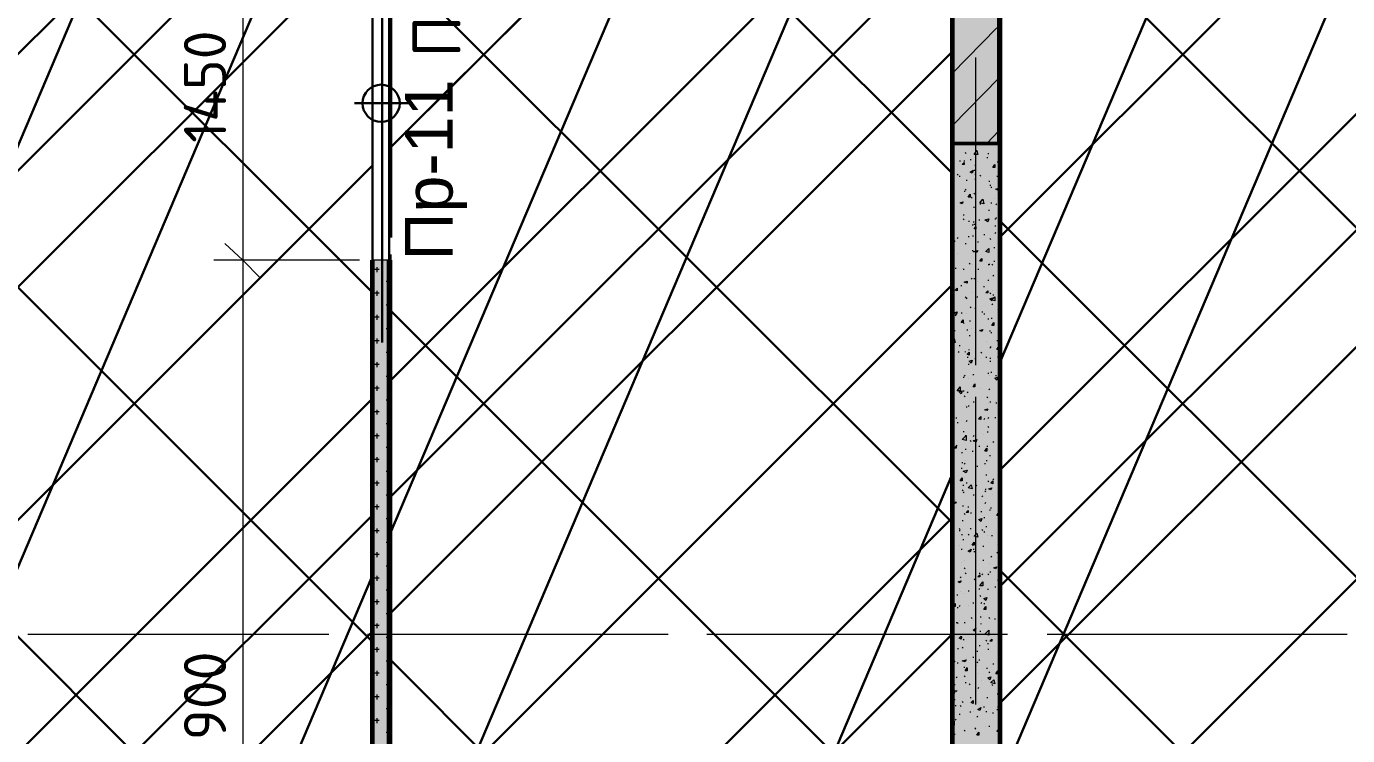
# Model space of a CAD drawing. Header units: millimetres. Extents: x -84737 to 172119, y -43083 to 59399.
# Drawn here: x 107943 to 113594, y 35213 to 38248 of the extents above; entities that cross this region are included whole.
import ezdxf

# ---------------------------------------------------------------- set-up
doc = ezdxf.new("R2010")
doc.units = ezdxf.units.MM
for name, color, linetype, lineweight in [('11) Плинтус ПЛ-2', 70, 'Continuous', 30), ('12) Наливной пол', 150, 'Continuous', 30), ('15) Штукатурка стен СТ-1.1', 161, 'Continuous', 60), ('16) Краска СТ-1.1 стена', 5, 'Continuous', 60), ('18) Краска ПТ-1 потолок', 31, 'Continuous', 30), ('20) Шпакл. баз. фин Стена', 40, 'Continuous', 60), ('22) Шпакл. баз. фин. Потолок', 102, 'Continuous', 30), ('8) Линолеум Л-1.1', 130, 'Continuous', 30)]:
    doc.layers.add(name, color=color, linetype=linetype, lineweight=lineweight)
doc.layers.add('PDF _Геометрия', color=7, linetype='Continuous')
doc.layers.add('PDF _Текст', color=7, linetype='Continuous')
doc.layers.add('PDF _Сплошная заливка', color=7, linetype='Continuous', true_color=0xffffff)
doc.styles.add('PDF GOSTCommon', font='arial.ttf')
doc.styles.add('PDF ISOCPEUR', font='isocpeur.ttf')

msp = doc.modelspace()

# ---------------------------------------------------------------- hatches: boundary and pattern name
at = {"layer": '12) Наливной пол'}
h = msp.add_hatch(dxfattribs=at)
h.set_pattern_fill('ANSI31', color=256, scale=222)
h.paths.add_polyline_path([(114514.8, 42635.7), (112106.2, 42635.7), (112106.2, 33344.1), (114514.8, 33344.1)])
h.paths.add_polyline_path([(124026.4, 38444.9), (124026.4, 33348.3), (114586.7, 33348.3), (114586.7, 39884.2), (116707.5, 39884.2), (116707.5, 38444.9)])
h.paths.add_polyline_path([(129605.6, 33344.1), (124106.9, 33344.1), (124106.9, 43647.4), (129605.6, 43647.4)])
h.paths.add_polyline_path([(109494.4, 42635.7), (111903, 42635.7), (111903, 33344.1), (109494.4, 33344.1)])
h.paths.add_polyline_path([(99982.7, 38444.9), (99982.7, 33348.3), (109422.4, 33348.3), (109422.4, 39884.2), (107301.6, 39884.2), (107301.6, 38444.9)])
h.paths.add_polyline_path([(94403.5, 33344.1), (99902.3, 33344.1), (99902.3, 43647.4), (94403.5, 43647.4)])
at = {"layer": '18) Краска ПТ-1 потолок'}
h = msp.add_hatch(dxfattribs=at)
h.set_pattern_fill('ANSI32', color=256, scale=222, angle=22)
h.paths.add_polyline_path([(114514.8, 42635.7), (112106.2, 42635.7), (112106.2, 33344.1), (114514.8, 33344.1)])
h.paths.add_polyline_path([(124026.4, 38444.9), (124026.4, 33348.3), (114586.7, 33348.3), (114586.7, 39884.2), (116707.5, 39884.2), (116707.5, 38444.9)])
h.paths.add_polyline_path([(129605.6, 33344.1), (124106.9, 33344.1), (124106.9, 43647.4), (129605.6, 43647.4)])
h.paths.add_polyline_path([(109494.4, 42635.7), (111903, 42635.7), (111903, 33344.1), (109494.4, 33344.1)])
h.paths.add_polyline_path([(99982.7, 38444.9), (99982.7, 33348.3), (109422.4, 33348.3), (109422.4, 39884.2), (107301.6, 39884.2), (107301.6, 38444.9)])
h.paths.add_polyline_path([(94403.5, 33344.1), (99902.3, 33344.1), (99902.3, 43647.4), (94403.5, 43647.4)])
h = msp.add_hatch(dxfattribs=at)
h.set_pattern_fill('ANSI32', color=256, scale=222, angle=22)
h.paths.add_polyline_path([(114514.8, 42635.7), (112106.2, 42635.7), (112106.2, 33344.1), (114514.8, 33344.1)])
h.paths.add_polyline_path([(124026.4, 38444.9), (124026.4, 33348.3), (114586.7, 33348.3), (114586.7, 39884.2), (116707.5, 39884.2), (116707.5, 38444.9)])
h.paths.add_polyline_path([(129605.6, 33344.1), (124106.9, 33344.1), (124106.9, 43647.4), (129605.6, 43647.4)])
h.paths.add_polyline_path([(109494.4, 42635.7), (111903, 42635.7), (111903, 33344.1), (109494.4, 33344.1)])
h.paths.add_polyline_path([(99982.7, 38444.9), (99982.7, 33348.3), (109422.4, 33348.3), (109422.4, 39884.2), (107301.6, 39884.2), (107301.6, 38444.9)])
h.paths.add_polyline_path([(94403.5, 33344.1), (99902.3, 33344.1), (99902.3, 43647.4), (94403.5, 43647.4)])
at = {"layer": '22) Шпакл. баз. фин. Потолок'}
h = msp.add_hatch(dxfattribs=at)
h.set_pattern_fill('ANSI37', color=256, scale=333)
h.paths.add_polyline_path([(114514.8, 42635.7), (112106.2, 42635.7), (112106.2, 33344.1), (114514.8, 33344.1)])
h.paths.add_polyline_path([(124026.4, 38444.9), (124026.4, 33348.3), (114586.7, 33348.3), (114586.7, 39884.2), (116707.5, 39884.2), (116707.5, 38444.9)])
h.paths.add_polyline_path([(129605.6, 33344.1), (124106.9, 33344.1), (124106.9, 43647.4), (129605.6, 43647.4)])
h.paths.add_polyline_path([(109494.4, 42635.7), (111903, 42635.7), (111903, 33344.1), (109494.4, 33344.1)])
h.paths.add_polyline_path([(99982.7, 38444.9), (99982.7, 33348.3), (109422.4, 33348.3), (109422.4, 39884.2), (107301.6, 39884.2), (107301.6, 38444.9)])
h.paths.add_polyline_path([(94403.5, 33344.1), (99902.3, 33344.1), (99902.3, 43647.4), (94403.5, 43647.4)])
h = msp.add_hatch(dxfattribs=at)
h.set_pattern_fill('ANSI37', color=256, scale=333)
h.paths.add_polyline_path([(114514.8, 42635.7), (112106.2, 42635.7), (112106.2, 33344.1), (114514.8, 33344.1)])
h.paths.add_polyline_path([(124026.4, 38444.9), (124026.4, 33348.3), (114586.7, 33348.3), (114586.7, 39884.2), (116707.5, 39884.2), (116707.5, 38444.9)])
h.paths.add_polyline_path([(129605.6, 33344.1), (124106.9, 33344.1), (124106.9, 43647.4), (129605.6, 43647.4)])
h.paths.add_polyline_path([(109494.4, 42635.7), (111903, 42635.7), (111903, 33344.1), (109494.4, 33344.1)])
h.paths.add_polyline_path([(99982.7, 38444.9), (99982.7, 33348.3), (109422.4, 33348.3), (109422.4, 39884.2), (107301.6, 39884.2), (107301.6, 38444.9)])
h.paths.add_polyline_path([(94403.5, 33344.1), (99902.3, 33344.1), (99902.3, 43647.4), (94403.5, 43647.4)])
at = {"layer": '8) Линолеум Л-1.1'}
h = msp.add_hatch(dxfattribs=at)
h.set_pattern_fill('ANSI31', color=256, scale=222)
h.paths.add_polyline_path([(114514.8, 42635.7), (112106.2, 42635.7), (112106.2, 33344.1), (114514.8, 33344.1)])
h.paths.add_polyline_path([(124026.4, 38444.9), (124026.4, 33348.3), (114586.7, 33348.3), (114586.7, 39884.2), (116707.5, 39884.2), (116707.5, 38444.9)])
h.paths.add_polyline_path([(129605.6, 33344.1), (124106.9, 33344.1), (124106.9, 43647.4), (129605.6, 43647.4)])
h.paths.add_polyline_path([(109494.4, 42635.7), (111903, 42635.7), (111903, 33344.1), (109494.4, 33344.1)])
h.paths.add_polyline_path([(99982.7, 38444.9), (99982.7, 33348.3), (109422.4, 33348.3), (109422.4, 39884.2), (107301.6, 39884.2), (107301.6, 38444.9)])
h.paths.add_polyline_path([(94403.5, 33344.1), (99902.3, 33344.1), (99902.3, 43647.4), (94403.5, 43647.4)])
at = {"layer": 'PDF _Сплошная заливка', "transparency": 33554559}
h = msp.add_hatch(color=256, dxfattribs=at)
h.paths.add_polyline_path([(109502.8, 37247), (109422.4, 37247), (109422.4, 33344.1), (109502.8, 33344.1)])
h.paths.add_polyline_path([(109422.4, 42047.3), (109502.8, 42047.3), (109502.8, 42644.1), (109422.4, 42644.1)])
h.paths.add_polyline_path([(109422.4, 38694.7), (109502.8, 38694.7), (109502.8, 41395.4), (109422.4, 41395.4)])

# ---------------------------------------------------------------- linework, layer by layer
at = {"layer": '11) Плинтус ПЛ-2'}
for points in [[(109494.4, 38694.7), (109494.4, 42635.7), (111903, 42635.7), (111903, 33344.1), (109494.4, 33344.1), (109494.4, 37247)], [(114514.8, 42635.7), (112106.2, 42635.7), (112106.2, 33344.1), (114514.8, 33344.1), (114514.8, 37247)], [(99982.7, 33348.3), (109422.4, 33348.3), (109422.4, 37247)]]:
    msp.add_lwpolyline(points, dxfattribs=at)
at = {"layer": '15) Штукатурка стен СТ-1.1'}
for points in [[(111903, 42635.7), (111903, 33344.1), (109494.4, 33344.1), (109494.4, 37247)], [(112106.2, 42635.7), (112106.2, 33344.1), (114514.8, 33344.1), (114514.8, 37247)], [(99982.7, 33348.3), (109422.4, 33348.3), (109422.4, 37247)]]:
    msp.add_lwpolyline(points, dxfattribs=at)
at = {"layer": '16) Краска СТ-1.1 стена'}
for points in [[(111903, 42635.7), (111903, 33344.1), (109494.4, 33344.1), (109494.4, 37247)], [(112106.2, 42635.7), (112106.2, 33344.1), (114514.8, 33344.1), (114514.8, 37247)], [(99982.7, 33348.3), (109422.4, 33348.3), (109422.4, 37247)]]:
    msp.add_lwpolyline(points, dxfattribs=at)
at = {"layer": '20) Шпакл. баз. фин Стена'}
for points in [[(111903, 42635.7), (111903, 33344.1), (109494.4, 33344.1), (109494.4, 37247)], [(112106.2, 42635.7), (112106.2, 33344.1), (114514.8, 33344.1), (114514.8, 37247)], [(99982.7, 33348.3), (109422.4, 33348.3), (109422.4, 37247)]]:
    msp.add_lwpolyline(points, dxfattribs=at)
at = {"layer": '8) Линолеум Л-1.1'}
for points in [[(109494.4, 42635.7), (111903, 42635.7), (111903, 33344.1), (109494.4, 33344.1)], [(114514.8, 42635.7), (112106.2, 42635.7), (112106.2, 33344.1), (114514.8, 33344.1)], [(99982.7, 38444.9), (99982.7, 33348.3), (109422.4, 33348.3), (109422.4, 39884.2), (107301.6, 39884.2), (107301.6, 38444.9)]]:
    msp.add_lwpolyline(points, close=True, dxfattribs=at)
at = {"layer": 'PDF _Геометрия', "lineweight": 9}
for points in [[(108867.9, 43765.9), (108867.9, 39964.6), (108867.9, 39884.2), (108867.9, 38694.7), (108867.9, 37247), (108867.9, 33225.6)], [(111903, 38047), (112093.5, 38241.7)], [(112004.6, 37115.8), (112004.6, 38114.8)], [(112004.6, 38000.5), (112004.6, 38051.3)], [(111903, 37822.7), (112101.9, 38025.9)], [(112004.6, 36798.3), (112004.6, 37801.5)], [(112051.1, 37746.5), (112101.9, 37801.5)], [(111907.2, 37699.9), (111911.4, 37704.1)], [(111958, 37708.4), (111962.2, 37704.1)], [(111983.4, 37746.5), (111987.6, 37746.5)], [(112004.6, 37716.8), (112008.8, 37716.8)], [(112055.4, 37704.1), (112059.6, 37704.1)], [(112097.7, 37729.5), (112101.9, 37729.5)], [(111907.2, 37640.7), (111911.4, 37640.7)], [(111936.8, 37670.3), (111936.8, 37674.5)], [(111953.8, 37674.5), (111953.8, 37670.3)], [(111979.2, 37678.7), (111983.4, 37678.7)], [(112000.3, 37653.4), (112004.6, 37657.6)], [(112051.1, 37687.2), (112055.4, 37687.2)], [(112059.6, 37691.4), (112059.6, 37691.4)], [(112097.7, 37666.1), (112097.7, 37670.3)], [(112101.9, 37653.4), (112101.9, 37653.4)], [(111924.1, 37615.3), (111928.4, 37611)], [(111932.6, 37606.8), (111936.8, 37606.8)], [(111962.2, 37589.9), (111966.5, 37589.9)], [(111996.1, 37632.2), (112000.3, 37632.2)], [(112000.3, 37615.3), (112004.6, 37615.3)], [(112000.3, 37594.1), (112004.6, 37594.1)], [(112021.5, 37611), (112025.7, 37606.8)], [(112059.6, 37585.6), (112063.8, 37585.6)], [(112093.5, 37606.8), (112097.7, 37606.8)], [(111903, 37581.4), (111907.2, 37581.4)], [(111953.8, 37543.3), (111958, 37543.3)], [(111958, 37551.8), (111962.2, 37547.5)], [(111996.1, 37530.6), (112000.3, 37534.8)], [(112063.8, 37568.7), (112068.1, 37568.7)], [(112068.1, 37560.2), (112072.3, 37560.2)], [(112093.5, 37547.5), (112093.5, 37547.5)], [(111903, 37517.9), (111907.2, 37522.1)], [(111907.2, 37471.3), (111907.2, 37471.3)], [(111983.4, 37517.9), (111987.6, 37513.7)], [(111996.1, 37471.3), (111996.1, 37475.6)], [(112021.5, 37488.3), (112025.7, 37488.3)], [(112068.1, 37492.5), (112072.3, 37492.5)], [(112085, 37513.7), (112085, 37513.7)], [(112089.2, 37484), (112093.5, 37488.3)], [(112101.9, 37509.4), (112101.9, 37509.4)], [(112101.9, 37509.4), (112101.9, 37509.4)], [(111949.5, 37441.7), (111953.8, 37441.7)], [(111949.5, 37424.8), (111953.8, 37420.5)], [(111974.9, 37412.1), (111974.9, 37416.3)], [(111991.9, 37412.1), (111996.1, 37412.1)], [(112017.3, 37420.5), (112021.5, 37420.5)], [(112046.9, 37420.5), (112051.1, 37416.3)], [(112059.6, 37462.9), (112059.6, 37458.6)], [(112085, 37424.8), (112089.2, 37424.8)], [(112089.2, 37429), (112093.5, 37429)], [(112101.9, 37420.5), (112101.9, 37420.5)], [(111903, 37365.5), (111903, 37365.5)], [(111903, 37365.5), (111903, 37365.5)], [(111987.6, 37399.4), (111991.9, 37399.4)], [(111996.1, 37403.6), (111996.1, 37399.4)], [(112038.4, 37357), (112042.7, 37357)], [(112085, 37395.1), (112089.2, 37395.1)], [(112085, 37361.3), (112089.2, 37365.5)], [(111911.4, 37331.6), (111915.7, 37327.4)], [(111924.1, 37340.1), (111928.4, 37344.3)], [(111958, 37318.9), (111962.2, 37318.9)], [(111970.7, 37348.6), (111974.9, 37348.6)], [(111991.9, 37348.6), (111991.9, 37352.8)], [(112013, 37327.4), (112013, 37323.2)], [(112063.8, 37340.1), (112068.1, 37335.9)], [(112080.8, 37302), (112085, 37302)], [(109367.4, 37247), (108867.9, 37247), (108745.1, 37247)], [(111924.1, 37276.6), (111924.1, 37276.6)], [(111987.6, 37289.3), (111991.9, 37289.3)], [(111991.9, 37285.1), (111996.1, 37285.1)], [(112080.8, 37242.7), (112085, 37242.7)], [(109430.9, 37208.9), (109452, 37208.9)], [(109443.6, 37196.2), (109443.6, 37217.3)], [(111915.7, 37213.1), (111919.9, 37213.1)], [(111945.3, 37213.1), (111945.3, 37213.1)], [(111949.5, 37208.9), (111953.8, 37208.9)], [(111974.9, 37234.3), (111979.2, 37230)], [(111987.6, 37230), (111987.6, 37230)], [(112013, 37208.9), (112017.3, 37208.9)], [(112059.6, 37225.8), (112059.6, 37230), (112063.8, 37230)], [(112072.3, 37230), (112076.5, 37225.8)], [(112101.9, 37187.7), (112101.9, 37187.7)], [(109481.7, 37158.1), (109502.8, 37158.1)], [(109494.4, 37145.4), (109494.4, 37166.5)], [(111941.1, 37141.2), (111941.1, 37136.9)], [(111983.4, 37166.5), (111987.6, 37170.8)], [(111996.1, 37170.8), (111996.1, 37166.5)], [(112013, 37158.1), (112013, 37158.1)], [(112038.4, 37136.9), (112038.4, 37132.7)], [(112055.4, 37162.3), (112059.6, 37162.3)], [(112076.5, 37179.2), (112080.8, 37183.5)], [(109430.9, 37107.3), (109452, 37107.3)], [(109443.6, 37094.6), (109443.6, 37115.8)], [(111958, 37090.4), (111962.2, 37086.1)], [(111962.2, 37081.9), (111966.5, 37086.1)], [(111983.4, 37107.3), (111983.4, 37107.3)], [(112008.8, 37090.4), (112013, 37090.4)], [(112063.8, 37107.3), (112068.1, 37103.1)], [(112076.5, 37120), (112076.5, 37120)], [(112076.5, 37098.8), (112080.8, 37098.8)], [(109481.7, 37056.5), (109502.8, 37056.5)], [(109494.4, 37043.8), (109494.4, 37065)], [(111903, 37048), (111907.2, 37043.8)], [(111941.1, 37022.6), (111945.3, 37022.6)], [(111962.2, 37018.4), (111962.2, 37018.4)], [(111979.2, 37043.8), (111983.4, 37048)], [(112000.3, 37043.8), (112004.6, 37039.6)], [(112030, 37026.9), (112034.2, 37026.9)], [(112038.4, 37018.4), (112042.7, 37018.4)], [(112072.3, 37056.5), (112076.5, 37060.7)], [(112097.7, 37039.6), (112101.9, 37035.3)], [(109430.9, 37005.7), (109452, 37005.7)], [(109443.6, 36993), (109443.6, 37014.2)], [(109494.4, 36942.2), (109494.4, 36963.4)], [(111915.7, 37009.9), (111919.9, 37014.2)], [(111949.5, 36980.3), (111953.8, 36976.1)], [(111979.2, 36984.5), (111979.2, 36988.8)], [(112055.4, 36997.2), (112059.6, 36997.2)], [(112072.3, 36997.2), (112072.3, 37001.5)], [(112097.7, 36971.8), (112101.9, 36971.8)], [(109430.9, 36904.1), (109452, 36904.1)], [(109443.6, 36891.4), (109443.6, 36912.6)], [(109481.7, 36954.9), (109502.8, 36954.9)], [(111903, 36904.1), (111911.4, 36912.6), (111915.7, 36895.6), (111903, 36895.6)], [(111911.4, 36946.4), (111915.7, 36946.4)], [(111966.5, 36950.7), (111966.5, 36946.4)], [(111974.9, 36925.3), (111979.2, 36925.3)], [(111983.4, 36954.9), (111983.4, 36954.9)], [(111996.1, 36938), (111996.1, 36938)], [(112004.6, 36861.8), (112004.6, 36916.8)], [(112063.8, 36946.4), (112063.8, 36942.2)], [(112068.1, 36938), (112072.3, 36938)], [(112093.5, 36904.1), (112097.7, 36904.1)], [(112101.9, 36959.1), (112101.9, 36954.9)], [(109481.7, 36853.3), (109502.8, 36853.3)], [(109494.4, 36840.6), (109494.4, 36861.8)], [(111928.4, 36857.5), (111932.6, 36853.3)], [(111932.6, 36882.9), (111936.8, 36882.9)], [(111958, 36857.5), (111958, 36853.3)], [(111974.9, 36861.8), (111974.9, 36866)], [(112025.7, 36853.3), (112030, 36849.1)], [(112051.1, 36899.9), (112051.1, 36899.9)], [(112063.8, 36874.5), (112068.1, 36874.5), (112068.1, 36878.7)], [(112101.9, 36866), (112093.5, 36866), (112101.9, 36878.7)], [(109430.9, 36802.5), (109452, 36802.5)], [(109443.6, 36789.8), (109443.6, 36811)], [(111966.5, 36832.1), (111970.7, 36832.1)], [(111970.7, 36802.5), (111974.9, 36802.5)], [(112000.3, 36823.7), (112004.6, 36827.9)], [(112046.9, 36832.1), (112051.1, 36832.1)], [(112063.8, 36827.9), (112068.1, 36827.9)], [(112063.8, 36815.2), (112068.1, 36815.2)], [(112101.9, 36832.1), (112097.7, 36832.1), (112101.9, 36840.6)], [(109481.7, 36751.7), (109502.8, 36751.7)], [(109494.4, 36739), (109494.4, 36760.2)], [(111949.5, 36747.5), (111953.8, 36747.5)], [(111953.8, 36751.7), (111958, 36755.9)], [(111970.7, 36743.2), (111970.7, 36743.2)], [(111991.9, 36760.2), (111991.9, 36755.9)], [(112000.3, 36760.2), (112000.3, 36760.2)], [(112055.4, 36764.4), (112059.6, 36764.4)], [(112063.8, 36755.9), (112063.8, 36755.9)], [(112068.1, 36768.6), (112072.3, 36768.6)], [(112089.2, 36755.9), (112089.2, 36751.7)], [(109430.9, 36700.9), (109452, 36700.9)], [(109443.6, 36688.2), (109443.6, 36709.4)], [(111903, 36679.7), (111907.2, 36679.7)], [(111949.5, 36688.2), (111953.8, 36688.2)], [(111966.5, 36679.7), (111970.7, 36684)], [(111991.9, 36709.4), (111996.1, 36705.1)], [(112021.5, 36696.7), (112021.5, 36696.7)], [(112059.6, 36692.4), (112063.8, 36696.7)], [(112101.9, 36726.3), (112101.9, 36722.1)], [(109481.7, 36650.1), (109502.8, 36650.1)], [(109494.4, 36637.4), (109494.4, 36658.6)], [(111953.8, 36667), (111958, 36662.8)], [(111958, 36624.7), (111958, 36624.7)], [(111970.7, 36624.7), (111974.9, 36624.7)], [(111991.9, 36641.7), (111996.1, 36641.7)], [(112004.6, 35663.8), (112004.6, 36662.8)], [(112051.1, 36662.8), (112055.4, 36658.6)], [(112059.6, 36633.2), (112059.6, 36633.2)], [(112063.8, 36641.7), (112068.1, 36641.7)], [(112089.2, 36641.7), (112089.2, 36641.7)], [(112089.2, 36637.4), (112093.5, 36637.4)], [(109430.9, 36599.3), (109452, 36599.3)], [(109443.6, 36586.6), (109443.6, 36607.8)], [(111903, 36616.3), (111907.2, 36616.3)], [(111919.9, 36573.9), (111919.9, 36569.7)], [(111962.2, 36620.5), (111966.5, 36620.5)], [(112004.6, 36548.5), (112004.6, 36599.3)], [(112017.3, 36569.7), (112017.3, 36565.5)], [(112038.4, 36565.5), (112042.7, 36569.7)], [(112055.4, 36569.7), (112059.6, 36573.9)], [(112085, 36573.9), (112089.2, 36573.9)], [(109481.7, 36548.5), (109502.8, 36548.5)], [(109494.4, 36535.8), (109494.4, 36557)], [(111924.1, 36552.8), (111928.4, 36552.8)], [(111949.5, 36514.7), (111953.8, 36514.7)], [(111962.2, 36557), (111966.5, 36561.2)], [(112055.4, 36535.8), (112059.6, 36531.6)], [(112055.4, 36510.4), (112055.4, 36514.7)], [(109430.9, 36497.7), (109452, 36497.7)], [(109443.6, 36485), (109443.6, 36506.2)], [(109494.4, 36434.2), (109494.4, 36455.4)], [(111919.9, 36455.4), (111924.1, 36451.2)], [(111958, 36497.7), (111962.2, 36497.7)], [(111979.2, 36476.6), (111983.4, 36472.3)], [(111991.9, 36493.5), (111996.1, 36497.7)], [(111991.9, 36476.6), (111996.1, 36472.3)], [(112038.4, 36502), (112038.4, 36502)], [(112076.5, 36472.3), (112080.8, 36468.1)], [(112097.7, 36493.5), (112101.9, 36493.5)], [(109430.9, 36396.1), (109452, 36396.1)], [(109443.6, 36383.4), (109443.6, 36404.6)], [(109481.7, 36446.9), (109502.8, 36446.9)], [(111945.3, 36421.5), (111945.3, 36425.8)], [(111958, 36438.5), (111962.2, 36438.5)], [(111987.6, 36430), (111991.9, 36430)], [(112017.3, 36451.2), (112021.5, 36451.2)], [(112051.1, 36451.2), (112055.4, 36451.2)], [(112059.6, 36438.5), (112059.6, 36438.5)], [(112063.8, 36413.1), (112063.8, 36408.8)], [(109481.7, 36345.3), (109502.8, 36345.3)], [(109494.4, 36332.6), (109494.4, 36353.8)], [(111941.1, 36358), (111945.3, 36358)], [(111945.3, 36383.4), (111945.3, 36379.2)], [(111953.8, 36375), (111958, 36379.2)], [(111958, 36391.9), (111958, 36391.9)], [(112004.6, 35346.3), (112004.6, 36345.3)], [(112008.8, 36366.5), (112013, 36366.5)], [(112042.7, 36379.2), (112042.7, 36375)], [(112051.1, 36387.7), (112051.1, 36391.9)], [(109430.9, 36294.5), (109452, 36294.5)], [(109443.6, 36281.8), (109443.6, 36303)], [(111907.2, 36290.3), (111911.4, 36286.1)], [(111949.5, 36286.1), (111949.5, 36281.8)], [(111953.8, 36315.7), (111953.8, 36315.7)], [(111962.2, 36294.5), (111966.5, 36294.5)], [(112004.6, 36286.1), (112008.8, 36281.8)], [(112046.9, 36328.4), (112051.1, 36328.4)], [(112055.4, 36303), (112059.6, 36298.8)], [(112076.5, 36307.2), (112080.8, 36311.5)], [(109481.7, 36243.7), (109502.8, 36243.7)], [(109494.4, 36231), (109494.4, 36252.2)], [(111945.3, 36264.9), (111949.5, 36260.7)], [(111949.5, 36252.2), (111953.8, 36256.4)], [(111991.9, 36243.7), (111996.1, 36243.7)], [(112030, 36235.3), (112034.2, 36239.5)], [(112042.7, 36260.7), (112046.9, 36256.4)], [(112046.9, 36264.9), (112046.9, 36269.1)], [(112076.5, 36243.7), (112076.5, 36243.7)], [(112097.7, 36260.7), (112101.9, 36260.7)], [(109430.9, 36192.9), (109452, 36192.9)], [(109443.6, 36180.2), (109443.6, 36201.4)], [(111915.7, 36222.6), (111915.7, 36222.6)], [(111949.5, 36192.9), (111949.5, 36197.2)], [(111970.7, 36192.9), (111970.7, 36188.7)], [(112025.7, 36171.8), (112030, 36171.8)], [(112042.7, 36205.6), (112046.9, 36209.9)], [(112063.8, 36180.2), (112063.8, 36176)], [(112068.1, 36188.7), (112068.1, 36184.5)], [(112097.7, 36180.2), (112097.7, 36180.2)], [(109481.7, 36142.2), (109502.8, 36142.2)], [(109494.4, 36129.5), (109494.4, 36150.6)], [(111945.3, 36133.7), (111949.5, 36133.7)], [(111953.8, 36163.3), (111958, 36159.1)], [(111983.4, 36163.3), (111983.4, 36167.5)], [(112038.4, 36146.4), (112042.7, 36146.4)], [(109430.9, 36091.4), (109452, 36091.4)], [(109443.6, 36078.7), (109443.6, 36099.8)], [(111932.6, 36099.8), (111936.8, 36095.6)], [(111932.6, 36091.4), (111936.8, 36091.4)], [(111945.3, 36070.2), (111945.3, 36074.4)], [(111970.7, 36074.4), (111974.9, 36070.2)], [(111979.2, 36099.8), (111983.4, 36099.8)], [(112030, 36095.6), (112034.2, 36091.4)], [(112038.4, 36082.9), (112042.7, 36087.1)], [(112046.9, 36108.3), (112051.1, 36108.3)], [(112055.4, 36070.2), (112055.4, 36070.2)], [(112072.3, 36070.2), (112072.3, 36066)], [(109481.7, 36040.6), (109502.8, 36040.6)], [(109494.4, 36027.9), (109494.4, 36049)], [(111932.6, 36027.9), (111932.6, 36027.9)], [(111941.1, 36010.9), (111945.3, 36010.9)], [(111949.5, 36053.3), (111949.5, 36049)], [(111991.9, 36010.9), (111996.1, 36010.9)], [(111996.1, 36002.5), (111996.1, 35998.2)], [(112000.3, 36036.3), (112004.6, 36036.3)], [(112034.2, 36023.6), (112038.4, 36023.6)], [(112097.7, 36032.1), (112101.9, 36027.9)], [(109430.9, 35989.8), (109452, 35989.8)], [(109443.6, 35977.1), (109443.6, 35998.2)], [(109494.4, 35926.3), (109494.4, 35947.4)], [(111941.1, 35951.7), (111941.1, 35951.7)], [(111953.8, 35964.4), (111953.8, 35964.4)], [(112034.2, 35964.4), (112038.4, 35964.4)], [(112063.8, 35947.4), (112063.8, 35947.4)], [(112068.1, 35977.1), (112072.3, 35981.3)], [(112093.5, 35998.2), (112097.7, 35994)], [(109430.9, 35888.2), (109452, 35888.2)], [(109443.6, 35875.5), (109443.6, 35896.6)], [(109481.7, 35939), (109502.8, 35939)], [(111903, 35892.4), (111907.2, 35892.4)], [(111936.8, 35888.2), (111941.1, 35892.4)], [(111953.8, 35930.5), (111958, 35926.3)], [(111958, 35909.3), (111962.2, 35905.1)], [(112021.5, 35905.1), (112021.5, 35909.3)], [(112030, 35900.9), (112034.2, 35905.1)], [(112055.4, 35905.1), (112059.6, 35900.9)], [(112063.8, 35913.6), (112068.1, 35913.6)], [(109481.7, 35837.4), (109502.8, 35837.4)], [(109494.4, 35824.7), (109494.4, 35845.8)], [(111903, 35883.9), (111903, 35883.9)], [(111970.7, 35833.1), (111974.9, 35833.1)], [(111996.1, 35883.9), (112000.3, 35879.7)], [(112017.3, 35841.6), (112021.5, 35841.6)], [(112030, 35841.6), (112030, 35841.6)], [(112055.4, 35841.6), (112055.4, 35837.4)], [(112085, 35850.1), (112089.2, 35850.1)], [(112097.7, 35879.7), (112097.7, 35875.5)], [(109430.9, 35786.6), (109452, 35786.6)], [(109443.6, 35773.9), (109443.6, 35795)], [(111924.1, 35816.2), (111924.1, 35812)], [(111936.8, 35828.9), (111936.8, 35828.9)], [(111949.5, 35820.4), (111949.5, 35820.4)], [(111991.9, 35782.3), (111991.9, 35778.1)], [(112021.5, 35812), (112025.7, 35807.7)], [(112025.7, 35778.1), (112030, 35782.3)], [(112038.4, 35778.1), (112042.7, 35778.1)], [(112097.7, 35799.3), (112101.9, 35799.3)], [(109481.7, 35735.8), (109502.8, 35735.8)], [(109494.4, 35723.1), (109494.4, 35744.2)], [(111924.1, 35761.2), (111928.4, 35761.2)], [(111932.6, 35765.4), (111936.8, 35769.6)], [(111970.7, 35769.6), (111970.7, 35769.6)], [(111983.4, 35718.8), (111987.6, 35714.6)], [(112025.7, 35718.8), (112025.7, 35723.1)], [(112059.6, 35718.8), (112063.8, 35714.6)], [(109430.9, 35685), (109452, 35685)], [(109443.6, 35672.3), (109443.6, 35693.4)], [(111919.9, 35697.7), (111924.1, 35697.7), (111928.4, 35693.4)], [(111932.6, 35706.1), (111932.6, 35706.1)], [(111953.8, 35697.7), (111958, 35697.7)], [(111991.9, 35706.1), (111991.9, 35706.1)], [(112025.7, 35693.4), (112025.7, 35689.2)], [(112085, 35714.6), (112085, 35710.4)], [(107949.3, 35646.9), (108948.3, 35646.9)], [(107983.2, 35646.9), (108034, 35646.9)], [(108232.9, 35646.9), (109236.1, 35646.9)], [(109151.5, 35646.9), (109202.3, 35646.9)], [(109401.2, 35646.9), (110400.2, 35646.9)], [(109435.1, 35646.9), (109485.9, 35646.9)], [(109481.7, 35634.2), (109502.8, 35634.2)], [(109494.4, 35621.5), (109494.4, 35642.6)], [(109689.1, 35646.9), (110688.1, 35646.9)], [(110603.4, 35646.9), (110654.2, 35646.9)], [(110853.2, 35646.9), (111856.4, 35646.9)], [(110887, 35646.9), (110942.1, 35646.9)], [(111141, 35646.9), (112140, 35646.9)], [(111928.4, 35646.9), (111932.6, 35646.9)], [(111941.1, 35634.2), (111945.3, 35634.2)], [(111949.5, 35625.7), (111953.8, 35621.5)], [(112021.5, 35659.6), (112025.7, 35659.6)], [(112046.9, 35621.5), (112051.1, 35617.3)], [(112055.4, 35646.9), (112106.2, 35646.9)], [(112055.4, 35608.8), (112055.4, 35604.6)], [(112059.6, 35646.9), (112059.6, 35651.1)], [(112101.9, 35655.3), (112101.9, 35655.3)], [(112309.3, 35646.9), (113308.3, 35646.9)], [(112339, 35646.9), (112394, 35646.9)], [(112593, 35646.9), (113592, 35646.9)], [(113507.3, 35646.9), (113562.3, 35646.9)], [(109430.9, 35583.4), (109452, 35583.4)], [(109443.6, 35570.7), (109443.6, 35591.9)], [(111928.4, 35583.4), (111928.4, 35587.6)], [(111945.3, 35591.9), (111949.5, 35587.6)], [(111991.9, 35549.5), (111991.9, 35545.3)], [(112008.8, 35574.9), (112013, 35574.9)], [(112021.5, 35596.1), (112021.5, 35600.3)], [(112055.4, 35583.4), (112059.6, 35583.4)], [(112097.7, 35566.5), (112101.9, 35566.5)], [(112101.9, 35591.9), (112101.9, 35591.9)], [(112101.9, 35591.9), (112101.9, 35591.9)], [(109481.7, 35532.6), (109502.8, 35532.6)], [(109494.4, 35519.9), (109494.4, 35541.1)], [(111911.4, 35532.6), (111915.7, 35528.4)], [(111924.1, 35524.1), (111928.4, 35524.1)], [(111953.8, 35507.2), (111953.8, 35503)], [(111962.2, 35503), (111966.5, 35503)], [(112008.8, 35528.4), (112013, 35524.1)], [(112008.8, 35511.4), (112008.8, 35511.4)], [(112017.3, 35536.8), (112021.5, 35536.8)], [(112051.1, 35503), (112051.1, 35498.7)], [(112076.5, 35519.9), (112080.8, 35519.9)], [(109430.9, 35481.8), (109452, 35481.8)], [(109443.6, 35469.1), (109443.6, 35490.3)], [(109494.4, 35418.3), (109494.4, 35439.5)], [(111919.9, 35460.6), (111924.1, 35464.9)], [(111953.8, 35469.1), (111958, 35464.9)], [(111958, 35439.5), (111962.2, 35439.5)], [(111974.9, 35435.2), (111979.2, 35431)], [(112004.6, 35409.8), (112004.6, 35464.9)], [(112017.3, 35477.6), (112017.3, 35477.6)], [(112030, 35447.9), (112030, 35447.9)], [(112059.6, 35486), (112063.8, 35481.8)], [(109430.9, 35380.2), (109452, 35380.2)], [(109443.6, 35367.5), (109443.6, 35388.7)], [(109481.7, 35431), (109502.8, 35431)], [(111911.4, 35431), (111915.7, 35431)], [(111919.9, 35401.4), (111924.1, 35405.6)], [(112013, 35414.1), (112017.3, 35418.3)], [(112072.3, 35431), (112076.5, 35426.8)], [(112097.7, 35388.7), (112097.7, 35392.9)], [(109481.7, 35329.4), (109502.8, 35329.4)], [(109494.4, 35316.7), (109494.4, 35337.9)], [(111911.4, 35367.5), (111915.7, 35367.5)], [(111915.7, 35342.1), (111919.9, 35342.1)], [(111936.8, 35342.1), (111941.1, 35337.9)], [(111945.3, 35359), (111949.5, 35354.8)], [(111979.2, 35376), (111983.4, 35376)], [(112013, 35354.8), (112013, 35354.8)], [(112038.4, 35337.9), (112038.4, 35333.6)], [(112051.1, 35376), (112055.4, 35376)], [(112093.5, 35325.2), (112097.7, 35325.2)], [(112097.7, 35337.9), (112097.7, 35333.6)], [(109430.9, 35278.6), (109452, 35278.6)], [(109443.6, 35265.9), (109443.6, 35287.1)], [(111903, 35265.9), (111911.4, 35274.4), (111911.4, 35257.4), (111903, 35261.7)], [(111915.7, 35278.6), (111919.9, 35282.8)], [(111932.6, 35304), (111936.8, 35304)], [(111979.2, 35316.7), (111979.2, 35312.5)], [(111991.9, 35316.7), (111991.9, 35316.7)], [(112008.8, 35291.3), (112013, 35295.5)], [(112046.9, 35316.7), (112051.1, 35316.7)], [(112076.5, 35312.5), (112076.5, 35308.2)], [(112101.9, 35304), (112101.9, 35304)], [(109481.7, 35227.8), (109502.8, 35227.8)], [(109494.4, 35215.1), (109494.4, 35236.3)], [(111903, 35249), (111907.2, 35244.7)], [(111911.4, 35219.3), (111915.7, 35219.3)], [(111953.8, 35236.3), (111958, 35232)], [(112004.6, 35240.5), (112000.3, 35244.7), (112004.6, 35244.7)], [(112008.8, 35232), (112008.8, 35232)], [(112046.9, 35253.2), (112046.9, 35253.2)], [(112059.6, 35253.2), (112063.8, 35253.2)], [(112101.9, 35227.8), (112093.5, 35232), (112101.9, 35240.5)], [(112097.7, 35244.7), (112101.9, 35244.7)], [(112097.7, 35240.5), (112101.9, 35236.3)]]:
    msp.add_lwpolyline(points, dxfattribs=at)
at = {"layer": 'PDF _Геометрия', "lineweight": 30}
for points in [[(110726.2, 33344.1), (111903, 33344.1), (111903, 42644.1), (110154.7, 42644.1)], [(112101.9, 33344.1), (114091.5, 33344.1), (112101.9, 33344.1), (112101.9, 42644.1), (114091.5, 42644.1)], [(109464.7, 38944.4), (109464.7, 36895.6)], [(109422.4, 33344.1), (109422.4, 38643.9)], [(109502.8, 38597.3), (109502.8, 37344.3)], [(109579, 37920), (109346.2, 37920)], [(109502.8, 37247), (109502.8, 33344.1)]]:
    msp.add_lwpolyline(points, dxfattribs=at)
at = {"layer": 'PDF _Геометрия', "lineweight": 50}
msp.add_lwpolyline([(112101.9, 37746.5), (112101.9, 38643.9), (111903, 38643.9), (111903, 37746.5)], close=True, dxfattribs=at)
at = {"layer": 'PDF _Геометрия', "lineweight": 30}
msp.add_lwpolyline([(111903, 37746.5), (111903, 33996), (112101.9, 33996), (112101.9, 37746.5)], close=True, dxfattribs=at)
at = {"layer": 'PDF _Геометрия', "lineweight": 9}
for points in [[(112013, 37699.9), (111996.1, 37699.9), (112008.8, 37716.8)], [(111953.8, 37666.1), (111953.8, 37657.6), (111945.3, 37657.6)], [(112085, 37657.6), (112085, 37644.9), (112076.5, 37644.9)], [(111991.9, 37632.2), (111987.6, 37619.5), (111979.2, 37623.7)], [(111979.2, 37530.6), (111979.2, 37517.9), (111970.7, 37517.9)], [(112101.9, 37556), (112097.7, 37547.5), (112089.2, 37551.8)], [(111949.5, 37496.7), (111945.3, 37488.3), (111936.8, 37492.5)], [(112038.4, 37488.3), (112021.5, 37492.5), (112034.2, 37509.4)], [(112059.6, 37424.8), (112055.4, 37412.1), (112042.7, 37420.5)], [(112004.6, 37390.9), (112004.6, 37382.4), (111996.1, 37382.4)], [(112013, 37289.3), (112008.8, 37280.8), (112000.3, 37285.1)], [(112030, 37255.4), (112030, 37242.7), (112021.5, 37242.7)], [(112059.6, 37280.8), (112046.9, 37285.1), (112059.6, 37297.8)], [(111966.5, 37158.1), (111966.5, 37149.6), (111953.8, 37153.9)], [(111924.1, 37128.5), (111924.1, 37115.8), (111915.7, 37120)], [(112055.4, 37115.8), (112055.4, 37107.3), (112046.9, 37107.3)], [(112076.5, 37086.1), (112072.3, 37073.4), (112063.8, 37081.9)], [(112085, 37073.4), (112068.1, 37077.7), (112085, 37090.4)], [(111924.1, 37026.9), (111919.9, 37014.2), (111911.4, 37022.6)], [(111949.5, 36993), (111949.5, 36980.3), (111941.1, 36980.3)], [(112080.8, 36980.3), (112080.8, 36967.6), (112072.3, 36967.6)], [(112034.2, 36950.7), (112030, 36942.2), (112021.5, 36946.4)], [(111974.9, 36853.3), (111974.9, 36840.6), (111966.5, 36844.8)], [(111987.6, 36819.4), (111983.4, 36806.7), (111974.9, 36815.2)], [(112097.7, 36747.5), (112093.5, 36734.8), (112085, 36743.2)], [(111936.8, 36688.2), (111924.1, 36688.2), (111936.8, 36705.1)], [(111945.3, 36688.2), (111941.1, 36675.5), (111932.6, 36684)], [(112000.3, 36717.8), (112000.3, 36705.1), (111991.9, 36705.1)], [(112025.7, 36578.2), (112025.7, 36565.5), (112017.3, 36569.7)], [(112055.4, 36612), (112051.1, 36603.6), (112042.7, 36607.8)], [(111962.2, 36476.6), (111945.3, 36480.8), (111962.2, 36497.7)], [(112008.8, 36480.8), (112004.6, 36468.1), (111996.1, 36476.6)], [(111919.9, 36451.2), (111919.9, 36442.7), (111911.4, 36442.7)], [(112051.1, 36442.7), (112051.1, 36430), (112042.7, 36430)], [(111966.5, 36349.6), (111962.2, 36336.9), (111949.5, 36345.3)], [(111945.3, 36315.7), (111945.3, 36303), (111936.8, 36303)], [(111987.6, 36269.1), (111970.7, 36273.4), (111983.4, 36286.1)], [(112076.5, 36303), (112076.5, 36290.3), (112068.1, 36294.5)], [(112072.3, 36273.4), (112068.1, 36264.9), (112059.6, 36269.1)], [(111919.9, 36214.1), (111915.7, 36205.6), (111907.2, 36209.9)], [(111970.7, 36176), (111970.7, 36167.5), (111962.2, 36167.5)], [(112030, 36142.2), (112025.7, 36129.5), (112017.3, 36137.9)], [(112101.9, 36167.5), (112101.9, 36154.8), (112093.5, 36154.8)], [(112013, 36061.7), (111996.1, 36066), (112008.8, 36078.7)], [(111983.4, 36010.9), (111979.2, 35998.2), (111970.7, 36002.5)], [(111996.1, 36040.6), (111996.1, 36027.9), (111987.6, 36027.9)], [(112021.5, 35900.9), (112021.5, 35892.4), (112013, 35892.4)], [(112093.5, 35934.7), (112089.2, 35926.3), (112080.8, 35930.5)], [(111941.1, 35875.5), (111936.8, 35867), (111928.4, 35871.2)], [(112034.2, 35854.3), (112021.5, 35854.3), (112034.2, 35871.2)], [(111915.7, 35778.1), (111915.7, 35765.4), (111907.2, 35765.4)], [(112051.1, 35803.5), (112046.9, 35790.8), (112038.4, 35799.3)], [(112046.9, 35765.4), (112046.9, 35752.7), (112038.4, 35752.7)], [(112004.6, 35672.3), (112000.3, 35659.6), (111991.9, 35663.8)], [(112059.6, 35642.6), (112042.7, 35646.9), (112059.6, 35663.8)], [(111941.1, 35638.4), (111941.1, 35625.7), (111932.6, 35630)], [(112072.3, 35625.7), (112072.3, 35617.3), (112063.8, 35617.3)], [(111962.2, 35536.8), (111958, 35528.4), (111945.3, 35532.6)], [(111966.5, 35503), (111966.5, 35490.3), (111958, 35490.3)], [(112068.1, 35464.9), (112063.8, 35452.2), (112055.4, 35460.6)], [(112085, 35435.2), (112068.1, 35439.5), (112080.8, 35452.2)], [(112097.7, 35490.3), (112097.7, 35477.6), (112089.2, 35477.6)], [(111915.7, 35405.6), (111911.4, 35392.9), (111903, 35401.4)], [(111991.9, 35363.3), (111991.9, 35350.6), (111983.4, 35354.8)], [(112025.7, 35333.6), (112021.5, 35320.9), (112013, 35325.2)], [(112017.3, 35227.8), (112017.3, 35215.1), (112008.8, 35215.1)]]:
    msp.add_lwpolyline(points, close=True, dxfattribs=at)
at = {"layer": 'PDF _Геометрия', "lineweight": 20}
msp.add_lwpolyline([(108944.1, 37170.8), (108867.9, 37247), (108791.7, 37318.9)], dxfattribs=at)
at = {"layer": 'PDF _Геометрия', "lineweight": 18}
for points in [[(109422.4, 37272.4), (109422.4, 37247)], [(109502.8, 37247), (109502.8, 37272.4)]]:
    msp.add_lwpolyline(points, dxfattribs=at)
msp.add_lwpolyline([(109422.4, 37247), (109422.4, 33344.1), (109502.8, 33344.1), (109502.8, 37247)], close=True, dxfattribs=at)
at = {"layer": 'PDF _Геометрия', "lineweight": 30}
msp.add_circle((109460, 37919.2), 79.6, dxfattribs=at)
at = {"layer": 'PDF _Сплошная заливка', "lineweight": 5, "transparency": 33554559}
for points in [[(111903, 38643.9), (111903, 37746.5), (112101.9, 38643.9), (112101.9, 37746.5)], [(111903, 37746.5), (111903, 33996), (112101.9, 37746.5), (112101.9, 33996)]]:
    msp.add_solid(points, dxfattribs=at)

# ---------------------------------------------------------------- texts
at = {"layer": 'PDF _Текст', "attachment_point": 4, "rotation": 90}
for s, insert, char_height, style in [('П-6', (109697.7, 38113.9), 205.12, 'PDF ISOCPEUR'), ('1450', (108706.7, 37749.9), 180.46, 'PDF ISOCPEUR'), ('Пр-11', (109694.4, 37246.1), 204.12, 'PDF GOSTCommon'), ('3900', (108706.7, 35066), 180.46, 'PDF ISOCPEUR')]:
    msp.add_mtext(s, dxfattribs=dict(at, insert=insert, char_height=char_height, style=style))

doc.saveas('drawing.dxf')
